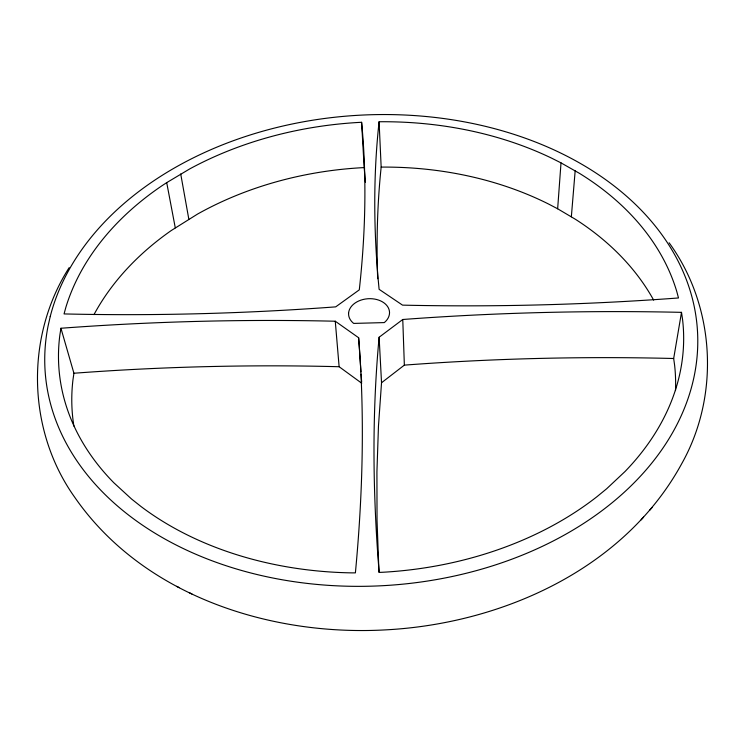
<?xml version="1.0" encoding="UTF-8"?>
<svg xmlns="http://www.w3.org/2000/svg" width="745" height="745" viewBox="0 0 745 745"><rect width="100%" height="100%" fill="white"/><g stroke="black" fill="none" stroke-linecap="round" stroke-linejoin="round"><path stroke-width="1.12" d="M653.654 300.123A302.163 224.226 -3.4 0 0 575.429 219.291L557.651 208.786L561.013 162.876L551.887 158.285A312.863 225.232 -3.4 0 0 381.58 121.733L379.093 121.78C372.975 177.412 373.673 233.669 379.112 289.33L402.533 305.133C494.568 307.182 586.697 304.798 678.499 297.963L676.739 291.407A312.863 225.232 -3.4 0 0 579.386 173.306L561.013 162.876M571.35 216.776L575.168 170.81M379.121 337.234C371.792 415.403 372.789 494.196 379.149 572.402L382.52 572.272A312.863 225.232 -3.4 0 0 597.052 496.626L606.654 488.757L624.999 471.538A312.863 225.232 -3.4 0 0 682.513 319.121L681.507 312.351C588.55 310.255 495.49 312.574 402.766 319.493L379.121 337.234L381.533 382.744L378.469 426.065L376.923 471.93L377.035 520.541L378.963 572.113M379.093 121.78L381.161 167.122C377.296 204.167 376.309 241.501 377.678 278.723M60.941 328.256L59.87 334.98A312.863 225.232 -3.4 0 0 113.864 482.788L131.567 499.029L140.861 506.404A312.863 225.232 -3.4 0 0 352.022 572.877L355.393 572.868C362.778 494.764 364.92 416.008 358.634 337.746L335.269 321.225C243.783 319.074 152.194 321.458 60.941 328.256L73.923 373.245L72.945 379.941A302.163 224.226 -3.4 0 0 73.885 426.093M675.482 390.613A302.163 224.226 -3.4 0 0 674.616 365.246L673.676 358.503L681.507 312.351M69.164 267.651C25.079 336.442 27.118 430.377 74.528 496.999C142.686 595.628 270.09 636.426 385.863 629.86C502.055 623.649 624.319 569.087 681.861 463.446C720.154 395.176 715.209 306.111 669.112 242.768M641.147 519.87L643.55 517.142M649.649 510.297L652.126 507.494M381.533 382.744L404.358 365.125C493.944 358.392 583.866 356.24 673.676 358.503M365.413 182.19L364.175 167.616L361.763 167.718A302.163 224.226 -3.4 0 0 197.555 214.066L171.248 230.54A302.163 224.226 -3.4 0 0 93.963 314.641M166.712 182.637L162.54 185.356A312.863 225.232 -3.4 0 0 65.849 307.368L64.051 313.924C154.643 316.029 245.338 313.58 335.697 306.865L359.295 289.852C365.45 234.265 366.987 178.027 361.604 122.301L359.118 122.413A312.863 225.232 -3.4 0 0 189.761 168.882L166.712 182.637L175.28 227.83M73.923 373.245C162.14 366.633 250.683 364.417 339.124 366.726L361.735 383.228M381.161 167.122L383.582 167.085A302.163 224.226 -3.4 0 1 548.814 204.158L557.651 208.786M176.658 586.343L179.312 587.665M189.407 592.731L191.912 593.97M180.718 173.967L188.82 219.151M335.269 321.225L339.124 366.726M358.634 337.746L360.962 371.857M361.12 374.13L361.66 382.092M361.604 122.301L364.175 167.616M402.766 319.493L404.358 365.125M348.576 313.366L348.567 313.98A20.506 14.593 -3.4 0 0 353.093 322.92L353.707 323.414L384.308 322.594A20.506 14.593 -3.4 0 0 389.533 312.919L389.523 312.313A20.506 14.593 -3.4 0 0 368.291 298.717L367.443 298.782A20.506 14.593 -3.4 0 0 348.576 313.366M50.204 316.616L48.034 326.217A326.804 235.522 -3.4 0 0 488.599 567.075A326.804 235.522 -3.4 0 0 579.927 163.192A326.804 235.522 -3.4 0 0 50.204 316.616"/></g></svg>
